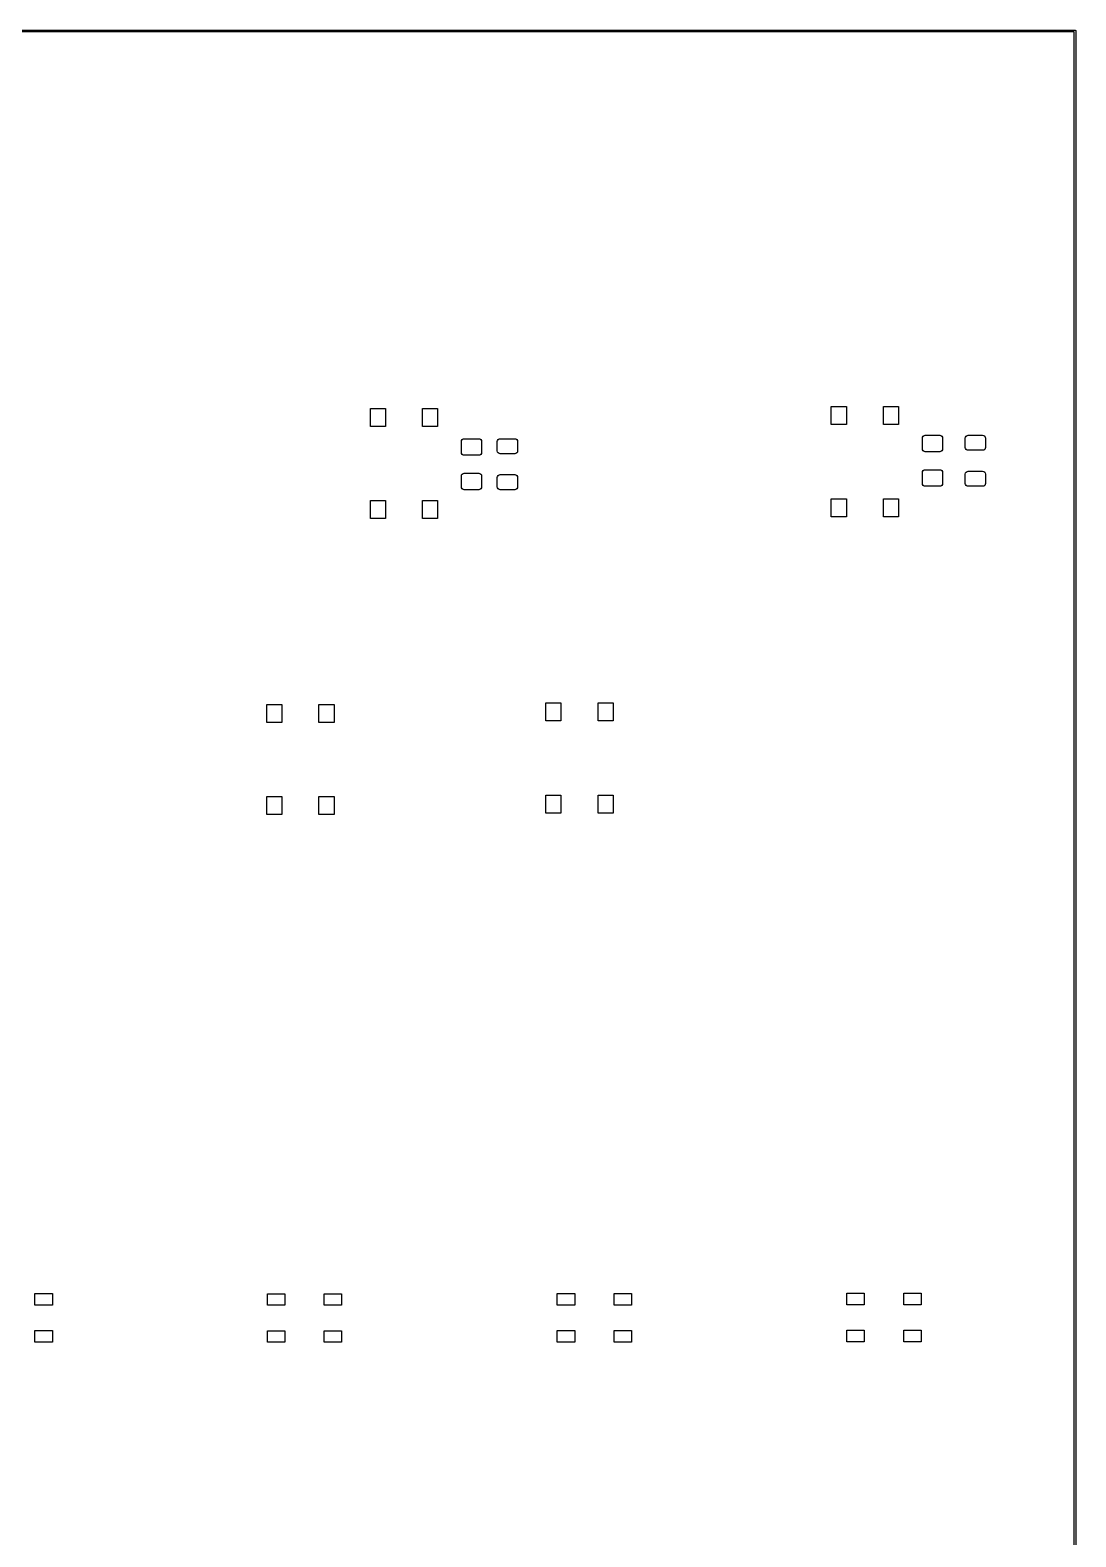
# Model space of a CAD drawing. Extents: x 119 to 479, y -311 to -51.
# Drawn here: x 388.8 to 479.1, y -181 to -50.9 of the extents above; entities that cross this region are included whole.
import ezdxf

# ---------------------------------------------------------------- set-up
doc = ezdxf.new("R2010")
doc.units = 0
doc.layers.add('BLACK', color=7, linetype='CONTINUOUS')

msp = doc.modelspace()

# ---------------------------------------------------------------- linework, layer by layer
at = {"layer": 'BLACK', "linetype": 'CONTINUOUS'}
for p, q in [((119, -50.925), (479, -50.925)), ((478.925, -51.075), (119.075, -51.075)), ((478.925, -310.925), (478.925, -51.075)), ((479, -50.925), (479.01, -50.927)), ((479.01, -50.927), (479.013, -50.926)), ((479.013, -50.926), (479.016, -50.928)), ((479.016, -50.928), (479.026, -50.929)), ((479.026, -50.929), (479.041, -50.942)), ((479.041, -50.942), (479.057, -50.952)), ((479.057, -50.952), (479.06, -50.958)), ((479.06, -50.958), (479.065, -50.962)), ((479.065, -50.962), (479.068, -50.982)), ((479.068, -50.982), (479.075, -51)), ((479.075, -51), (479.075, -311)), ((418.17, -85.13), (418.17, -83.58)), ((418.17, -83.58), (419.47, -83.58)), ((419.47, -83.58), (419.47, -85.13)), ((422.67, -85.13), (422.67, -83.58)), ((422.67, -83.58), (423.97, -83.58)), ((423.97, -83.58), (423.97, -85.13)), ((457.96, -84.98), (457.96, -83.43)), ((457.96, -83.43), (459.26, -83.43)), ((459.26, -83.43), (459.26, -84.98)), ((462.46, -84.98), (462.46, -83.43)), ((462.46, -83.43), (463.76, -83.43)), ((463.76, -83.43), (463.76, -84.98)), ((419.47, -85.13), (418.17, -85.13)), ((423.97, -85.13), (422.67, -85.13)), ((459.26, -84.98), (457.96, -84.98)), ((463.76, -84.98), (462.46, -84.98)), ((426.025, -86.45), (426.044, -86.354)), ((426.025, -87.375), (426.025, -86.45)), ((426.044, -86.354), (426.098, -86.273)), ((426.098, -86.273), (426.179, -86.219)), ((426.179, -86.219), (426.275, -86.2)), ((426.275, -86.2), (427.525, -86.2)), ((427.525, -86.2), (427.621, -86.219)), ((427.621, -86.219), (427.702, -86.273)), ((427.702, -86.273), (427.756, -86.354)), ((427.756, -86.354), (427.775, -86.45)), ((427.775, -86.45), (427.775, -87.375)), ((429.125, -86.45), (429.144, -86.354)), ((429.125, -87.25), (429.125, -86.45)), ((429.144, -86.354), (429.198, -86.273)), ((429.198, -86.273), (429.279, -86.219)), ((429.279, -86.219), (429.375, -86.2)), ((429.375, -86.2), (430.625, -86.2)), ((430.625, -86.2), (430.721, -86.219)), ((430.721, -86.219), (430.802, -86.273)), ((430.802, -86.273), (430.856, -86.354)), ((430.856, -86.354), (430.875, -86.45)), ((430.875, -86.45), (430.875, -87.25)), ((465.825, -86.15), (465.844, -86.054)), ((465.825, -87.075), (465.825, -86.15)), ((465.844, -87.171), (465.825, -87.075)), ((465.844, -86.054), (465.898, -85.973)), ((465.898, -85.973), (465.979, -85.919)), ((465.979, -85.919), (466.075, -85.9)), ((466.075, -85.9), (467.325, -85.9)), ((467.325, -85.9), (467.421, -85.919)), ((467.421, -85.919), (467.502, -85.973)), ((467.502, -85.973), (467.556, -86.054)), ((467.556, -86.054), (467.575, -86.15)), ((467.575, -87.075), (467.556, -87.171)), ((467.575, -86.15), (467.575, -87.075)), ((469.525, -86.15), (469.544, -86.054)), ((469.525, -86.95), (469.525, -86.15)), ((469.544, -87.046), (469.525, -86.95)), ((469.544, -86.054), (469.598, -85.973)), ((469.598, -87.127), (469.544, -87.046)), ((469.598, -85.973), (469.679, -85.919)), ((469.679, -87.181), (469.598, -87.127)), ((469.679, -85.919), (469.775, -85.9)), ((469.775, -85.9), (471.025, -85.9)), ((471.025, -85.9), (471.121, -85.919)), ((471.121, -85.919), (471.202, -85.973)), ((471.202, -87.127), (471.121, -87.181)), ((471.202, -85.973), (471.256, -86.054)), ((471.256, -87.046), (471.202, -87.127)), ((471.256, -86.054), (471.275, -86.15)), ((471.275, -86.95), (471.256, -87.046)), ((471.275, -86.15), (471.275, -86.95)), ((426.044, -87.471), (426.025, -87.375)), ((426.098, -87.552), (426.044, -87.471)), ((426.179, -87.606), (426.098, -87.552)), ((426.275, -87.625), (426.179, -87.606)), ((427.525, -87.625), (426.275, -87.625)), ((427.621, -87.606), (427.525, -87.625)), ((427.702, -87.552), (427.621, -87.606)), ((427.756, -87.471), (427.702, -87.552)), ((427.775, -87.375), (427.756, -87.471)), ((429.144, -87.346), (429.125, -87.25)), ((429.198, -87.427), (429.144, -87.346)), ((429.279, -87.481), (429.198, -87.427)), ((429.375, -87.5), (429.279, -87.481)), ((430.625, -87.5), (429.375, -87.5)), ((430.721, -87.481), (430.625, -87.5)), ((430.802, -87.427), (430.721, -87.481)), ((430.856, -87.346), (430.802, -87.427)), ((430.875, -87.25), (430.856, -87.346)), ((465.898, -87.252), (465.844, -87.171)), ((465.979, -87.306), (465.898, -87.252)), ((466.075, -87.325), (465.979, -87.306)), ((467.325, -87.325), (466.075, -87.325)), ((467.421, -87.306), (467.325, -87.325)), ((467.502, -87.252), (467.421, -87.306)), ((467.556, -87.171), (467.502, -87.252)), ((469.775, -87.2), (469.679, -87.181)), ((471.025, -87.2), (469.775, -87.2)), ((471.121, -87.181), (471.025, -87.2)), ((426.025, -89.425), (426.044, -89.329)), ((426.025, -90.35), (426.025, -89.425)), ((426.044, -89.329), (426.098, -89.248)), ((426.098, -89.248), (426.179, -89.194)), ((426.179, -89.194), (426.275, -89.175)), ((426.275, -89.175), (427.525, -89.175)), ((427.525, -89.175), (427.621, -89.194)), ((427.621, -89.194), (427.702, -89.248)), ((427.702, -89.248), (427.756, -89.329)), ((427.756, -89.329), (427.775, -89.425)), ((427.775, -89.425), (427.775, -90.35)), ((429.125, -89.55), (429.144, -89.454)), ((429.125, -90.35), (429.125, -89.55)), ((429.144, -89.454), (429.198, -89.373)), ((429.198, -89.373), (429.279, -89.319)), ((429.279, -89.319), (429.375, -89.3)), ((429.375, -89.3), (430.625, -89.3)), ((430.625, -89.3), (430.721, -89.319)), ((430.721, -89.319), (430.802, -89.373)), ((430.802, -89.373), (430.856, -89.454)), ((430.856, -89.454), (430.875, -89.55)), ((430.875, -89.55), (430.875, -90.35)), ((465.825, -89.125), (465.844, -89.029)), ((465.825, -90.05), (465.825, -89.125)), ((465.844, -89.029), (465.898, -88.948)), ((465.898, -88.948), (465.979, -88.894)), ((465.979, -88.894), (466.075, -88.875)), ((466.075, -88.875), (467.325, -88.875)), ((467.325, -88.875), (467.421, -88.894)), ((467.421, -88.894), (467.502, -88.948)), ((467.502, -88.948), (467.556, -89.029)), ((467.556, -89.029), (467.575, -89.125)), ((467.575, -89.125), (467.575, -90.05)), ((469.525, -89.25), (469.544, -89.154)), ((469.525, -90.05), (469.525, -89.25)), ((469.544, -89.154), (469.598, -89.073)), ((469.598, -89.073), (469.679, -89.019)), ((469.679, -89.019), (469.775, -89)), ((469.775, -89), (471.025, -89)), ((471.025, -89), (471.121, -89.019)), ((471.121, -89.019), (471.202, -89.073)), ((471.202, -89.073), (471.256, -89.154)), ((471.256, -89.154), (471.275, -89.25)), ((471.275, -89.25), (471.275, -90.05)), ((426.044, -90.446), (426.025, -90.35)), ((426.098, -90.527), (426.044, -90.446)), ((426.179, -90.581), (426.098, -90.527)), ((426.275, -90.6), (426.179, -90.581)), ((427.525, -90.6), (426.275, -90.6)), ((427.621, -90.581), (427.525, -90.6)), ((427.702, -90.527), (427.621, -90.581)), ((427.756, -90.446), (427.702, -90.527)), ((427.775, -90.35), (427.756, -90.446)), ((429.144, -90.446), (429.125, -90.35)), ((429.198, -90.527), (429.144, -90.446)), ((429.279, -90.581), (429.198, -90.527)), ((429.375, -90.6), (429.279, -90.581)), ((430.625, -90.6), (429.375, -90.6)), ((430.721, -90.581), (430.625, -90.6)), ((430.802, -90.527), (430.721, -90.581)), ((430.856, -90.446), (430.802, -90.527)), ((430.875, -90.35), (430.856, -90.446)), ((465.844, -90.146), (465.825, -90.05)), ((465.898, -90.227), (465.844, -90.146)), ((465.979, -90.281), (465.898, -90.227)), ((466.075, -90.3), (465.979, -90.281)), ((467.325, -90.3), (466.075, -90.3)), ((467.421, -90.281), (467.325, -90.3)), ((467.502, -90.227), (467.421, -90.281)), ((467.556, -90.146), (467.502, -90.227)), ((467.575, -90.05), (467.556, -90.146)), ((469.544, -90.146), (469.525, -90.05)), ((469.598, -90.227), (469.544, -90.146)), ((469.679, -90.281), (469.598, -90.227)), ((469.775, -90.3), (469.679, -90.281)), ((471.025, -90.3), (469.775, -90.3)), ((471.121, -90.281), (471.025, -90.3)), ((471.202, -90.227), (471.121, -90.281)), ((471.256, -90.146), (471.202, -90.227)), ((471.275, -90.05), (471.256, -90.146)), ((418.17, -93.08), (418.17, -91.53)), ((418.17, -91.53), (419.47, -91.53)), ((419.47, -91.53), (419.47, -93.08)), ((422.67, -93.08), (422.67, -91.53)), ((422.67, -91.53), (423.97, -91.53)), ((423.97, -91.53), (423.97, -93.08)), ((457.96, -92.93), (457.96, -91.38)), ((457.96, -91.38), (459.26, -91.38)), ((459.26, -91.38), (459.26, -92.93)), ((462.46, -92.93), (462.46, -91.38)), ((462.46, -91.38), (463.76, -91.38)), ((463.76, -91.38), (463.76, -92.93)), ((419.47, -93.08), (418.17, -93.08)), ((423.97, -93.08), (422.67, -93.08)), ((459.26, -92.93), (457.96, -92.93)), ((463.76, -92.93), (462.46, -92.93)), ((409.23, -110.69), (409.23, -109.14)), ((409.23, -109.14), (410.53, -109.14)), ((410.53, -109.14), (410.53, -110.69)), ((413.73, -110.69), (413.73, -109.14)), ((413.73, -109.14), (415.03, -109.14)), ((415.03, -109.14), (415.03, -110.69)), ((433.32, -110.56), (433.32, -109.01)), ((433.32, -109.01), (434.62, -109.01)), ((434.62, -109.01), (434.62, -110.56)), ((437.82, -110.56), (437.82, -109.01)), ((437.82, -109.01), (439.12, -109.01)), ((439.12, -109.01), (439.12, -110.56)), ((434.62, -110.56), (433.32, -110.56)), ((439.12, -110.56), (437.82, -110.56)), ((410.53, -110.69), (409.23, -110.69)), ((415.03, -110.69), (413.73, -110.69)), ((433.32, -118.51), (433.32, -116.96)), ((433.32, -116.96), (434.62, -116.96)), ((434.62, -116.96), (434.62, -118.51)), ((437.82, -118.51), (437.82, -116.96)), ((437.82, -116.96), (439.12, -116.96)), ((439.12, -116.96), (439.12, -118.51)), ((409.23, -118.64), (409.23, -117.09)), ((409.23, -117.09), (410.53, -117.09)), ((410.53, -117.09), (410.53, -118.64)), ((413.73, -118.64), (413.73, -117.09)), ((413.73, -117.09), (415.03, -117.09)), ((415.03, -117.09), (415.03, -118.64)), ((410.53, -118.64), (409.23, -118.64)), ((415.03, -118.64), (413.73, -118.64)), ((434.62, -118.51), (433.32, -118.51)), ((439.12, -118.51), (437.82, -118.51)), ((389.21, -160.99), (389.21, -159.99)), ((389.21, -159.99), (390.71, -159.99)), ((390.71, -159.99), (390.71, -160.99)), ((459.31, -160.97), (459.31, -159.97)), ((459.31, -159.97), (460.81, -159.97)), ((460.81, -159.97), (460.81, -160.97)), ((464.21, -160.97), (464.21, -159.97)), ((464.21, -159.97), (465.71, -159.97)), ((465.71, -159.97), (465.71, -160.97)), ((390.71, -160.99), (389.21, -160.99)), ((409.285, -161.005), (409.285, -160.005)), ((409.285, -160.005), (410.785, -160.005)), ((410.785, -161.005), (409.285, -161.005)), ((410.785, -160.005), (410.785, -161.005)), ((414.185, -161.005), (414.185, -160.005)), ((414.185, -160.005), (415.685, -160.005)), ((415.685, -161.005), (414.185, -161.005)), ((415.685, -160.005), (415.685, -161.005)), ((434.305, -160.995), (434.305, -159.995)), ((434.305, -159.995), (435.805, -159.995)), ((435.805, -160.995), (434.305, -160.995)), ((435.805, -159.995), (435.805, -160.995)), ((439.205, -160.995), (439.205, -159.995)), ((439.205, -159.995), (440.705, -159.995)), ((440.705, -160.995), (439.205, -160.995)), ((440.705, -159.995), (440.705, -160.995)), ((460.81, -160.97), (459.31, -160.97)), ((465.71, -160.97), (464.21, -160.97)), ((389.21, -164.19), (389.21, -163.19)), ((389.21, -163.19), (390.71, -163.19)), ((390.71, -163.19), (390.71, -164.19)), ((409.285, -164.205), (409.285, -163.205)), ((409.285, -163.205), (410.785, -163.205)), ((410.785, -163.205), (410.785, -164.205)), ((414.185, -164.205), (414.185, -163.205)), ((414.185, -163.205), (415.685, -163.205)), ((415.685, -163.205), (415.685, -164.205)), ((434.305, -164.195), (434.305, -163.195)), ((434.305, -163.195), (435.805, -163.195)), ((435.805, -163.195), (435.805, -164.195)), ((439.205, -164.195), (439.205, -163.195)), ((439.205, -163.195), (440.705, -163.195)), ((440.705, -163.195), (440.705, -164.195)), ((459.31, -164.17), (459.31, -163.17)), ((459.31, -163.17), (460.81, -163.17)), ((460.81, -163.17), (460.81, -164.17)), ((464.21, -164.17), (464.21, -163.17)), ((464.21, -163.17), (465.71, -163.17)), ((465.71, -163.17), (465.71, -164.17)), ((390.71, -164.19), (389.21, -164.19)), ((410.785, -164.205), (409.285, -164.205)), ((415.685, -164.205), (414.185, -164.205)), ((435.805, -164.195), (434.305, -164.195)), ((440.705, -164.195), (439.205, -164.195)), ((460.81, -164.17), (459.31, -164.17)), ((465.71, -164.17), (464.21, -164.17))]:
    msp.add_line(p, q, dxfattribs=at)

doc.saveas('drawing.dxf')
